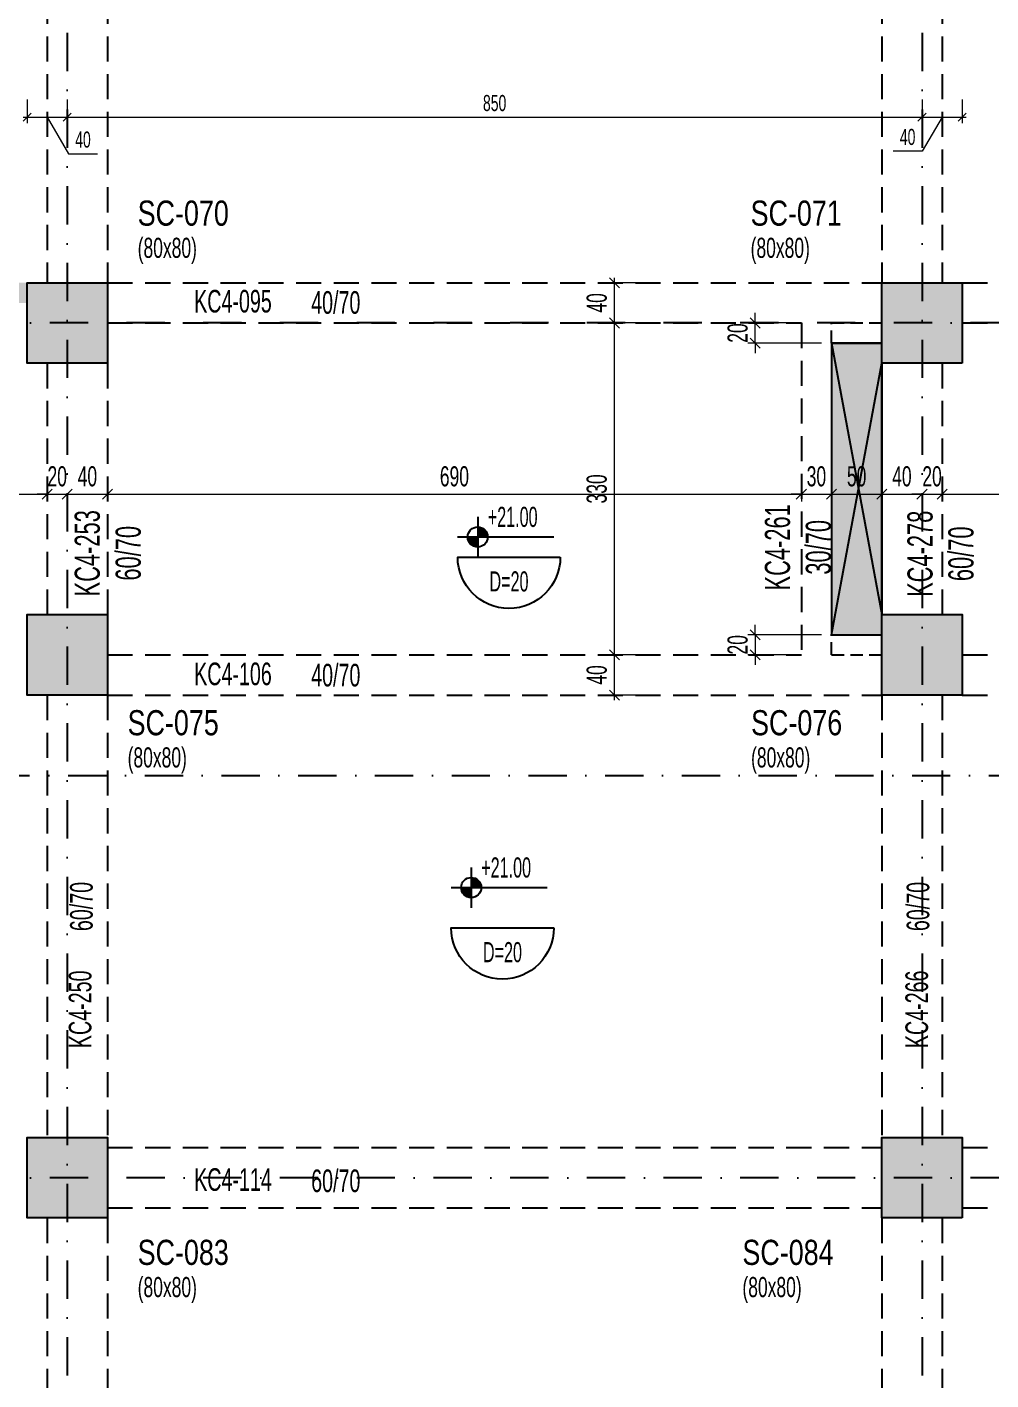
# Model space of a CAD drawing. Header units: millimetres. Extents: x -10495 to 6658, y -696 to 43288.
# Drawn here: x 2510 to 3469, y 649 to 1994 of the extents above; entities that cross this region are included whole.
import ezdxf
from ezdxf.enums import TextEntityAlignment as Align

# ---------------------------------------------------------------- set-up
doc = ezdxf.new("R2010")
doc.units = ezdxf.units.MM
doc.header["$LTSCALE"] = 100
doc.header["$PDSIZE"] = -100
doc.linetypes.add('DASHDOT', pattern=[25.4, 12.7, -6.35, 0, -6.35])
doc.linetypes.add('HIDDEN', pattern=[0.375, 0.25, -0.125])
for name, color, linetype in [('AKS_ULK', 8, 'DASHDOT'), ('BOSLUK SEMBOL_ULK', 118, 'Continuous'), ('BOSLUK_ULK', 21, 'Continuous'), ('KOLON-PERDE CEKIRDEK_ULK', 4, 'Continuous'), ('KOT_ULK', 7, 'Continuous'), ('TARAMA BOSLUK-TARIF SEFFAF YUZEYLER_ULK', 159, 'Continuous'), ('TARAMA SOLID_ULK', 251, 'Continuous')]:
    doc.layers.add(name, color=color, linetype=linetype)
for name, color, linetype, lineweight in [('DOSEME ISMI_ULK', 244, 'Continuous', 25), ('KIRIS BOYUT_ULK', 232, 'Continuous', 13), ('KIRIS CIZGI DUZ_ULK', 41, 'Continuous', 25), ('KIRIS CIZGI KESIK_ULK', 41, 'HIDDEN', 25), ('KIRIS ISIM_ULK', 221, 'Continuous', 13), ('KOLON BOYUT_ULK', 255, 'Continuous', 13), ('KOLON ISIM_ULK', 91, 'Continuous', 13), ('OLCU IC_ULK', 146, 'Continuous', 18)]:
    doc.layers.add(name, color=color, linetype=linetype, lineweight=lineweight)
doc.styles.add('ulkr-simplxtw.shx', font='ulkr-simplxtw.shx', dxfattribs={"width": 0.65})
doc.dimstyles.new('1-100-IC_ULK', dxfattribs={"dimscale": 10, "dimtxt": 2, "dimasz": 1, "dimexe": 0.75, "dimexo": 1, "dimgap": 0.75, "dimtad": 1, "dimdec": 1, "dimzin": 9, "dimdsep": 46, "dimtxsty": 'ulkr-simplxtw.shx', "dimblk": 'OBLIQUE', "dimcen": 0.1, "dimdle": 0.5, "dimclrd": 146, "dimclre": 146, "dimclrt": 2, "dimadec": 0, "dimazin": 2, "dimtfac": 1, "dimtdec": 1, "dimtix": 1, "dimtmove": 2, "dimatfit": 3, "dimldrblk": 'OBLIQUE', "dimfxl": 1, "dimtolj": 1, "dimtzin": 0, "dimlwd": -1, "dimlwe": -1, "dimarcsym": 0})

# ---------------------------------------------------------------- blocks, each defined once
blk = doc.blocks.new('*U6')
at = {"layer": 'KOT_ULK'}
h = blk.add_hatch(color=251, dxfattribs=at)
h.dxf.hatch_style = 1
h.paths.add_polyline_path([(0, 0), (-10, 0, 0.414214), (0, -10)])
h = blk.add_hatch(color=251, dxfattribs=at)
h.dxf.hatch_style = 1
h.paths.add_polyline_path([(10, 0, 0.414214), (0, 10), (0, 0)])
at = {"layer": 'KOT_ULK', "color": 12}
for p, q in [((0, 20), (0, -20)), ((-20, 0), (75.6, 0))]:
    blk.add_line(p, q, dxfattribs=at)
blk.add_circle((0, 0), 10, dxfattribs=at)
at = {"layer": 'KOT_ULK', "style": 'ulkr-simplxtw.shx', "width": 0.6}
for tag, p in [('6', (10, 145)), ('5', (10, 118)), ('4', (10, 91)), ('3', (10, 64)), ('2', (10, 37)), ('1', (10, 10))]:
    blk.add_attdef(tag, p, '', height=20, dxfattribs=at)
at = {"layer": 'KOT_ULK', "color": 242, "style": 'ulkr-simplxtw.shx', "width": 0.65}
blk.add_attdef('NOT', text='', height=20, dxfattribs=at).set_placement((14.8, -10), align=Align.TOP_LEFT)
blk = doc.blocks.new('Döşeme kalınğı_ULK')
at = {"layer": 'DOSEME ISMI_ULK', "color": 12}
blk.add_lwpolyline([(51, 0, -1), (-51, 0)], format="xyb", close=True, dxfattribs=at)
at = {"layer": 'DOSEME ISMI_ULK', "style": 'ulkr-simplxtw.shx', "width": 0.6}
blk.add_attdef('1', text='', height=20, dxfattribs=at).set_placement((0, -14.2), align=Align.TOP_CENTER)
blk = doc.blocks.new('*U11')
at = {"layer": 'KOLON BOYUT_ULK', "style": 'ulkr-simplxtw.shx', "width": 0.65}
blk.add_attdef('2', text='', height=20, dxfattribs=at).set_placement((0, -37), align=Align.TOP_LEFT)
at = {"layer": 'KOLON ISIM_ULK', "style": 'ulkr-simplxtw.shx', "width": 0.8}
blk.add_attdef('1', text='', height=25, dxfattribs=at).set_placement((0, 0), align=Align.TOP_LEFT)
blk = doc.blocks.new('_Oblique')
at = {"color": 0, "linetype": 'ByBlock', "lineweight": -2}
blk.add_line((-0.5, -0.5), (0.5, 0.5), dxfattribs=at)
blk = doc.blocks.new('*D1073')
at = {"layer": 'Defpoints', "color": 0, "transparency": 16777216}
for p in [(2530, 1557.4), (2550, 1554.9), (2550, 1529.9)]:
    blk.add_point(p, dxfattribs=at)
at = {"layer": 'OLCU IC_ULK', "color": 146, "transparency": 16777216}
for p, q in [((2530, 1529.9), (2520, 1529.9)), ((2530, 1529.9), (2550, 1529.9)), ((2550, 1529.9), (2560, 1529.9))]:
    blk.add_line(p, q, dxfattribs=at)
at = {"layer": 'OLCU IC_ULK', "color": 146, "linetype": 'Continuous', "transparency": 16777216}
for p, q in [((2530, 1529.9), (2530, 1522.4)), ((2550, 1529.9), (2550, 1522.4))]:
    blk.add_line(p, q, dxfattribs=at)
at = {"layer": 'OLCU IC_ULK', "color": 146, "transparency": 16777216, "xscale": 10, "yscale": 10, "zscale": 10}
blk.add_blockref('_Oblique', (2530, 1529.9), dxfattribs=at)
at = {"layer": 'OLCU IC_ULK', "color": 146, "transparency": 16777216, "xscale": 10, "yscale": 10, "zscale": 10, "rotation": 180}
blk.add_blockref('_Oblique', (2550, 1529.9), dxfattribs=at)
at = {"layer": 'OLCU IC_ULK', "color": 2, "transparency": 16777216, "insert": (2540, 1547.4), "char_height": 20, "attachment_point": 5, "style": 'ulkr-simplxtw.shx'}
blk.add_mtext('\\A1;20', dxfattribs=at)
blk = doc.blocks.new('*D1026')
at = {"layer": 'Defpoints', "color": 0, "transparency": 16777216}
for p in [(1740, 1554.9), (2530, 1557.4), (2530, 1529.9)]:
    blk.add_point(p, dxfattribs=at)
at = {"layer": 'OLCU IC_ULK', "color": 146, "transparency": 16777216}
blk.add_line((1735, 1529.9), (2535, 1529.9), dxfattribs=at)
at = {"layer": 'OLCU IC_ULK', "color": 146, "linetype": 'Continuous', "transparency": 16777216}
for p, q in [((1740, 1529.9), (1740, 1522.4)), ((2530, 1529.9), (2530, 1522.4))]:
    blk.add_line(p, q, dxfattribs=at)
at = {"layer": 'OLCU IC_ULK', "color": 146, "transparency": 16777216, "xscale": 10, "yscale": 10, "zscale": 10, "rotation": 180}
blk.add_blockref('_Oblique', (1740, 1529.9), dxfattribs=at)
at = {"layer": 'OLCU IC_ULK', "color": 146, "transparency": 16777216, "xscale": 10, "yscale": 10, "zscale": 10}
blk.add_blockref('_Oblique', (2530, 1529.9), dxfattribs=at)
at = {"layer": 'OLCU IC_ULK', "color": 2, "transparency": 16777216, "insert": (2135, 1547.4), "char_height": 20, "attachment_point": 5, "style": 'ulkr-simplxtw.shx'}
blk.add_mtext('\\A1;790', dxfattribs=at)
blk = doc.blocks.new('*D1028')
at = {"layer": 'Defpoints', "color": 0, "transparency": 16777216}
for p in [(2550, 1554.9), (2590, 1554.9), (2590, 1529.9)]:
    blk.add_point(p, dxfattribs=at)
at = {"layer": 'OLCU IC_ULK', "color": 146, "transparency": 16777216}
blk.add_line((2545, 1529.9), (2595, 1529.9), dxfattribs=at)
at = {"layer": 'OLCU IC_ULK', "color": 146, "linetype": 'Continuous', "transparency": 16777216}
for p, q in [((2550, 1529.9), (2550, 1522.4)), ((2590, 1529.9), (2590, 1522.4))]:
    blk.add_line(p, q, dxfattribs=at)
at = {"layer": 'OLCU IC_ULK', "color": 146, "transparency": 16777216, "xscale": 10, "yscale": 10, "zscale": 10, "rotation": 180}
blk.add_blockref('_Oblique', (2550, 1529.9), dxfattribs=at)
at = {"layer": 'OLCU IC_ULK', "color": 146, "transparency": 16777216, "xscale": 10, "yscale": 10, "zscale": 10}
blk.add_blockref('_Oblique', (2590, 1529.9), dxfattribs=at)
at = {"layer": 'OLCU IC_ULK', "color": 2, "transparency": 16777216, "insert": (2570, 1547.4), "char_height": 20, "attachment_point": 5, "style": 'ulkr-simplxtw.shx'}
blk.add_mtext('\\A1;40', dxfattribs=at)
blk = doc.blocks.new('*D1029')
at = {"layer": 'Defpoints', "color": 0, "transparency": 16777216}
for p in [(2590, 1554.9), (3280, 1554.9), (3280, 1529.9)]:
    blk.add_point(p, dxfattribs=at)
at = {"layer": 'OLCU IC_ULK', "color": 146, "transparency": 16777216}
blk.add_line((2585, 1529.9), (3285, 1529.9), dxfattribs=at)
at = {"layer": 'OLCU IC_ULK', "color": 146, "linetype": 'Continuous', "transparency": 16777216}
for p, q in [((2590, 1529.9), (2590, 1522.4)), ((3280, 1529.9), (3280, 1522.4))]:
    blk.add_line(p, q, dxfattribs=at)
at = {"layer": 'OLCU IC_ULK', "color": 146, "transparency": 16777216, "xscale": 10, "yscale": 10, "zscale": 10, "rotation": 180}
blk.add_blockref('_Oblique', (2590, 1529.9), dxfattribs=at)
at = {"layer": 'OLCU IC_ULK', "color": 146, "transparency": 16777216, "xscale": 10, "yscale": 10, "zscale": 10}
blk.add_blockref('_Oblique', (3280, 1529.9), dxfattribs=at)
at = {"layer": 'OLCU IC_ULK', "color": 2, "transparency": 16777216, "insert": (2935, 1547.4), "char_height": 20, "attachment_point": 5, "style": 'ulkr-simplxtw.shx'}
blk.add_mtext('\\A1;690', dxfattribs=at)
blk = doc.blocks.new('*D1030')
at = {"layer": 'Defpoints', "color": 0, "transparency": 16777216}
for p in [(3360, 1554.9), (3400, 1554.9), (3400, 1529.9)]:
    blk.add_point(p, dxfattribs=at)
at = {"layer": 'OLCU IC_ULK', "color": 146, "transparency": 16777216}
blk.add_line((3355, 1529.9), (3405, 1529.9), dxfattribs=at)
at = {"layer": 'OLCU IC_ULK', "color": 146, "linetype": 'Continuous', "transparency": 16777216}
for p, q in [((3360, 1529.9), (3360, 1522.4)), ((3400, 1529.9), (3400, 1522.4))]:
    blk.add_line(p, q, dxfattribs=at)
at = {"layer": 'OLCU IC_ULK', "color": 146, "transparency": 16777216, "xscale": 10, "yscale": 10, "zscale": 10, "rotation": 180}
blk.add_blockref('_Oblique', (3360, 1529.9), dxfattribs=at)
at = {"layer": 'OLCU IC_ULK', "color": 146, "transparency": 16777216, "xscale": 10, "yscale": 10, "zscale": 10}
blk.add_blockref('_Oblique', (3400, 1529.9), dxfattribs=at)
at = {"layer": 'OLCU IC_ULK', "color": 2, "transparency": 16777216, "insert": (3380, 1547.4), "char_height": 20, "attachment_point": 5, "style": 'ulkr-simplxtw.shx'}
blk.add_mtext('\\A1;40', dxfattribs=at)
blk = doc.blocks.new('*D1031')
at = {"layer": 'Defpoints', "color": 0, "transparency": 16777216}
for p in [(3400, 1554.9), (3420, 1557.4), (3420, 1529.9)]:
    blk.add_point(p, dxfattribs=at)
at = {"layer": 'OLCU IC_ULK', "color": 146, "transparency": 16777216}
for p, q in [((3400, 1529.9), (3390, 1529.9)), ((3400, 1529.9), (3420, 1529.9)), ((3420, 1529.9), (3430, 1529.9))]:
    blk.add_line(p, q, dxfattribs=at)
at = {"layer": 'OLCU IC_ULK', "color": 146, "linetype": 'Continuous', "transparency": 16777216}
for p, q in [((3400, 1529.9), (3400, 1522.4)), ((3420, 1529.9), (3420, 1522.4))]:
    blk.add_line(p, q, dxfattribs=at)
at = {"layer": 'OLCU IC_ULK', "color": 146, "transparency": 16777216, "xscale": 10, "yscale": 10, "zscale": 10}
blk.add_blockref('_Oblique', (3400, 1529.9), dxfattribs=at)
at = {"layer": 'OLCU IC_ULK', "color": 146, "transparency": 16777216, "xscale": 10, "yscale": 10, "zscale": 10, "rotation": 180}
blk.add_blockref('_Oblique', (3420, 1529.9), dxfattribs=at)
at = {"layer": 'OLCU IC_ULK', "color": 2, "transparency": 16777216, "insert": (3410, 1547.4), "char_height": 20, "attachment_point": 5, "style": 'ulkr-simplxtw.shx'}
blk.add_mtext('\\A1;20', dxfattribs=at)
blk = doc.blocks.new('*D1033')
at = {"layer": 'Defpoints', "color": 0, "transparency": 16777216}
for p in [(3420, 1557.4), (4210, 1554.9), (4210, 1529.9)]:
    blk.add_point(p, dxfattribs=at)
at = {"layer": 'OLCU IC_ULK', "color": 146, "transparency": 16777216}
blk.add_line((3415, 1529.9), (4215, 1529.9), dxfattribs=at)
at = {"layer": 'OLCU IC_ULK', "color": 146, "linetype": 'Continuous', "transparency": 16777216}
for p, q in [((3420, 1529.9), (3420, 1522.4)), ((4210, 1529.9), (4210, 1522.4))]:
    blk.add_line(p, q, dxfattribs=at)
at = {"layer": 'OLCU IC_ULK', "color": 146, "transparency": 16777216, "xscale": 10, "yscale": 10, "zscale": 10, "rotation": 180}
blk.add_blockref('_Oblique', (3420, 1529.9), dxfattribs=at)
at = {"layer": 'OLCU IC_ULK', "color": 146, "transparency": 16777216, "xscale": 10, "yscale": 10, "zscale": 10}
blk.add_blockref('_Oblique', (4210, 1529.9), dxfattribs=at)
at = {"layer": 'OLCU IC_ULK', "color": 2, "transparency": 16777216, "insert": (3815, 1547.4), "char_height": 20, "attachment_point": 5, "style": 'ulkr-simplxtw.shx'}
blk.add_mtext('\\A1;790', dxfattribs=at)
blk = doc.blocks.new('*D1048')
at = {"layer": 'Defpoints', "color": 0, "transparency": 16777216}
for p in [(3310, 1554.9), (3360, 1554.9), (3360, 1529.9)]:
    blk.add_point(p, dxfattribs=at)
at = {"layer": 'OLCU IC_ULK', "color": 146, "linetype": 'Continuous', "transparency": 16777216}
for p, q in [((3310, 1544.9), (3310, 1522.4)), ((3360, 1544.9), (3360, 1522.4))]:
    blk.add_line(p, q, dxfattribs=at)
at = {"layer": 'OLCU IC_ULK', "color": 146, "transparency": 16777216}
blk.add_line((3305, 1529.9), (3365, 1529.9), dxfattribs=at)
at = {"layer": 'OLCU IC_ULK', "color": 146, "transparency": 16777216, "xscale": 10, "yscale": 10, "zscale": 10, "rotation": 180}
blk.add_blockref('_Oblique', (3310, 1529.9), dxfattribs=at)
at = {"layer": 'OLCU IC_ULK', "color": 146, "transparency": 16777216, "xscale": 10, "yscale": 10, "zscale": 10}
blk.add_blockref('_Oblique', (3360, 1529.9), dxfattribs=at)
at = {"layer": 'OLCU IC_ULK', "color": 2, "transparency": 16777216, "insert": (3335, 1547.4), "char_height": 20, "attachment_point": 5, "style": 'ulkr-simplxtw.shx'}
blk.add_mtext('\\A1;50', dxfattribs=at)
blk = doc.blocks.new('*D1049')
at = {"layer": 'Defpoints', "color": 0, "transparency": 16777216}
for p in [(3280, 1554.9), (3310, 1554.9), (3310, 1529.9)]:
    blk.add_point(p, dxfattribs=at)
at = {"layer": 'OLCU IC_ULK', "color": 146, "linetype": 'Continuous', "transparency": 16777216}
for p, q in [((3280, 1544.9), (3280, 1522.4)), ((3310, 1544.9), (3310, 1522.4))]:
    blk.add_line(p, q, dxfattribs=at)
at = {"layer": 'OLCU IC_ULK', "color": 146, "transparency": 16777216}
for p, q in [((3280, 1529.9), (3270, 1529.9)), ((3280, 1529.9), (3310, 1529.9)), ((3310, 1529.9), (3320, 1529.9))]:
    blk.add_line(p, q, dxfattribs=at)
at = {"layer": 'OLCU IC_ULK', "color": 146, "transparency": 16777216, "xscale": 10, "yscale": 10, "zscale": 10}
blk.add_blockref('_Oblique', (3280, 1529.9), dxfattribs=at)
at = {"layer": 'OLCU IC_ULK', "color": 146, "transparency": 16777216, "xscale": 10, "yscale": 10, "zscale": 10, "rotation": 180}
blk.add_blockref('_Oblique', (3310, 1529.9), dxfattribs=at)
at = {"layer": 'OLCU IC_ULK', "color": 2, "transparency": 16777216, "insert": (3295, 1547.4), "char_height": 20, "attachment_point": 5, "style": 'ulkr-simplxtw.shx'}
blk.add_mtext('\\A1;30', dxfattribs=at)
blk = doc.blocks.new('*D1084')
at = {"layer": 'Defpoints', "color": 0, "transparency": 16777216}
for p in [(3094.1, 1370), (3135.1, 1370), (3135.1, 1330)]:
    blk.add_point(p, dxfattribs=at)
at = {"layer": 'OLCU IC_ULK', "color": 146, "transparency": 16777216}
blk.add_line((3094.1, 1325), (3094.1, 1375), dxfattribs=at)
at = {"layer": 'OLCU IC_ULK', "color": 146, "linetype": 'Continuous', "transparency": 16777216}
for p, q in [((3125.1, 1370), (3086.6, 1370)), ((3125.1, 1330), (3086.6, 1330))]:
    blk.add_line(p, q, dxfattribs=at)
at = {"layer": 'OLCU IC_ULK', "color": 146, "transparency": 16777216, "xscale": 10, "yscale": 10, "zscale": 10}
for p, rotation in [((3094.1, 1370), 90), ((3094.1, 1330), 270)]:
    blk.add_blockref('_Oblique', p, dxfattribs=dict(at, rotation=rotation))
at = {"layer": 'OLCU IC_ULK', "color": 2, "transparency": 16777216, "insert": (3076.6, 1350), "char_height": 20, "attachment_point": 5, "rotation": 90, "style": 'ulkr-simplxtw.shx'}
blk.add_mtext('\\A1;40', dxfattribs=at)
blk = doc.blocks.new('*D1085')
at = {"layer": 'Defpoints', "color": 0, "transparency": 16777216}
for p in [(3094.1, 1700), (3135.1, 1700), (3135.1, 1370)]:
    blk.add_point(p, dxfattribs=at)
at = {"layer": 'OLCU IC_ULK', "color": 146, "linetype": 'Continuous', "transparency": 16777216}
for p, q in [((3125.1, 1700), (3086.6, 1700)), ((3125.1, 1370), (3086.6, 1370))]:
    blk.add_line(p, q, dxfattribs=at)
at = {"layer": 'OLCU IC_ULK', "color": 146, "transparency": 16777216}
blk.add_line((3094.1, 1365), (3094.1, 1705), dxfattribs=at)
at = {"layer": 'OLCU IC_ULK', "color": 146, "transparency": 16777216, "xscale": 10, "yscale": 10, "zscale": 10}
for p, rotation in [((3094.1, 1700), 90), ((3094.1, 1370), 270)]:
    blk.add_blockref('_Oblique', p, dxfattribs=dict(at, rotation=rotation))
at = {"layer": 'OLCU IC_ULK', "color": 2, "transparency": 16777216, "insert": (3076.6, 1535), "char_height": 20, "attachment_point": 5, "rotation": 90, "style": 'ulkr-simplxtw.shx'}
blk.add_mtext('\\A1;330', dxfattribs=at)
blk = doc.blocks.new('*D1086')
at = {"layer": 'Defpoints', "color": 0, "transparency": 16777216}
for p in [(3094.1, 1740), (3135.1, 1740), (3135.1, 1700)]:
    blk.add_point(p, dxfattribs=at)
at = {"layer": 'OLCU IC_ULK', "color": 146, "linetype": 'Continuous', "transparency": 16777216}
for p, q in [((3125.1, 1740), (3086.6, 1740)), ((3125.1, 1700), (3086.6, 1700))]:
    blk.add_line(p, q, dxfattribs=at)
at = {"layer": 'OLCU IC_ULK', "color": 146, "transparency": 16777216}
blk.add_line((3094.1, 1695), (3094.1, 1745), dxfattribs=at)
at = {"layer": 'OLCU IC_ULK', "color": 146, "transparency": 16777216, "xscale": 10, "yscale": 10, "zscale": 10}
for p, rotation in [((3094.1, 1740), 90), ((3094.1, 1700), 270)]:
    blk.add_blockref('_Oblique', p, dxfattribs=dict(at, rotation=rotation))
at = {"layer": 'OLCU IC_ULK', "color": 2, "transparency": 16777216, "insert": (3076.6, 1720), "char_height": 20, "attachment_point": 5, "rotation": 90, "style": 'ulkr-simplxtw.shx'}
blk.add_mtext('\\A1;40', dxfattribs=at)
blk = doc.blocks.new('*D1088')
at = {"layer": 'Defpoints', "color": 0, "transparency": 16777216}
for p in [(3234.2, 1700), (3280, 1700), (3310, 1680)]:
    blk.add_point(p, dxfattribs=at)
at = {"layer": 'OLCU IC_ULK', "color": 146, "transparency": 16777216}
for p, q in [((3234.2, 1700), (3234.2, 1710)), ((3234.2, 1680), (3234.2, 1700)), ((3234.2, 1680), (3234.2, 1670))]:
    blk.add_line(p, q, dxfattribs=at)
at = {"layer": 'OLCU IC_ULK', "color": 146, "linetype": 'Continuous', "transparency": 16777216}
for p, q in [((3270, 1700), (3226.7, 1700)), ((3300, 1680), (3226.7, 1680))]:
    blk.add_line(p, q, dxfattribs=at)
at = {"layer": 'OLCU IC_ULK', "color": 146, "transparency": 16777216, "xscale": 10, "yscale": 10, "zscale": 10}
for p, rotation in [((3234.2, 1700), 270), ((3234.2, 1680), 90)]:
    blk.add_blockref('_Oblique', p, dxfattribs=dict(at, rotation=rotation))
at = {"layer": 'OLCU IC_ULK', "color": 2, "transparency": 16777216, "insert": (3216.7, 1690), "char_height": 20, "attachment_point": 5, "rotation": 90, "style": 'ulkr-simplxtw.shx'}
blk.add_mtext('\\A1;20', dxfattribs=at)
blk = doc.blocks.new('*D1089')
at = {"layer": 'Defpoints', "color": 0, "transparency": 16777216}
for p in [(3310, 1390), (3234.2, 1370), (3280, 1370)]:
    blk.add_point(p, dxfattribs=at)
at = {"layer": 'OLCU IC_ULK', "color": 146, "transparency": 16777216}
for p, q in [((3234.2, 1390), (3234.2, 1400)), ((3234.2, 1390), (3234.2, 1370)), ((3234.2, 1370), (3234.2, 1360))]:
    blk.add_line(p, q, dxfattribs=at)
at = {"layer": 'OLCU IC_ULK', "color": 146, "linetype": 'Continuous', "transparency": 16777216}
for p, q in [((3300, 1390), (3226.7, 1390)), ((3270, 1370), (3226.7, 1370))]:
    blk.add_line(p, q, dxfattribs=at)
at = {"layer": 'OLCU IC_ULK', "color": 146, "transparency": 16777216, "xscale": 10, "yscale": 10, "zscale": 10}
for p, rotation in [((3234.2, 1390), 270), ((3234.2, 1370), 90)]:
    blk.add_blockref('_Oblique', p, dxfattribs=dict(at, rotation=rotation))
at = {"layer": 'OLCU IC_ULK', "color": 2, "transparency": 16777216, "insert": (3216.7, 1380), "char_height": 20, "attachment_point": 5, "rotation": 90, "style": 'ulkr-simplxtw.shx'}
blk.add_mtext('\\A1;20', dxfattribs=at)
blk = doc.blocks.new('*D1091')
at = {"layer": 'Defpoints', "color": 0, "transparency": 16777216}
for p in [(2510, 1930.3), (2550, 1930.3), (2550, 1904.6)]:
    blk.add_point(p, dxfattribs=at)
at = {"layer": 'OLCU IC_ULK', "color": 146, "linetype": 'Continuous', "transparency": 16777216}
for p, q in [((2510, 1922.3), (2510, 1898.6)), ((2550, 1922.3), (2550, 1898.6))]:
    blk.add_line(p, q, dxfattribs=at)
at = {"layer": 'OLCU IC_ULK', "color": 146, "transparency": 16777216}
for p, q in [((2506, 1904.6), (2554, 1904.6)), ((2530, 1904.6), (2551.1, 1868.3)), ((2551.1, 1868.3), (2580, 1868.3))]:
    blk.add_line(p, q, dxfattribs=at)
at = {"layer": 'OLCU IC_ULK', "color": 146, "transparency": 16777216, "xscale": 8, "yscale": 8, "zscale": 8, "rotation": 180}
blk.add_blockref('_Oblique', (2510, 1904.6), dxfattribs=at)
at = {"layer": 'OLCU IC_ULK', "color": 146, "transparency": 16777216, "xscale": 8, "yscale": 8, "zscale": 8}
blk.add_blockref('_Oblique', (2550, 1904.6), dxfattribs=at)
at = {"layer": 'OLCU IC_ULK', "color": 2, "lineweight": -3, "transparency": 16777216, "insert": (2565.6, 1882.3), "char_height": 16, "attachment_point": 5, "style": 'ulkr-simplxtw.shx'}
blk.add_mtext('\\A1;40', dxfattribs=at)
blk = doc.blocks.new('*D1092')
at = {"layer": 'Defpoints', "color": 0, "transparency": 16777216}
for p in [(2550, 1930.3), (3400, 1930.3), (3400, 1904.6)]:
    blk.add_point(p, dxfattribs=at)
at = {"layer": 'OLCU IC_ULK', "color": 146, "linetype": 'Continuous', "transparency": 16777216}
for p, q in [((2550, 1922.3), (2550, 1898.6)), ((3400, 1922.3), (3400, 1898.6))]:
    blk.add_line(p, q, dxfattribs=at)
at = {"layer": 'OLCU IC_ULK', "color": 146, "transparency": 16777216}
blk.add_line((2546, 1904.6), (3404, 1904.6), dxfattribs=at)
at = {"layer": 'OLCU IC_ULK', "color": 146, "transparency": 16777216, "xscale": 8, "yscale": 8, "zscale": 8, "rotation": 180}
blk.add_blockref('_Oblique', (2550, 1904.6), dxfattribs=at)
at = {"layer": 'OLCU IC_ULK', "color": 146, "transparency": 16777216, "xscale": 8, "yscale": 8, "zscale": 8}
blk.add_blockref('_Oblique', (3400, 1904.6), dxfattribs=at)
at = {"layer": 'OLCU IC_ULK', "color": 2, "lineweight": -3, "transparency": 16777216, "insert": (2975, 1918.6), "char_height": 16, "attachment_point": 5, "style": 'ulkr-simplxtw.shx'}
blk.add_mtext('\\A1;850', dxfattribs=at)
blk = doc.blocks.new('*D1093')
at = {"layer": 'Defpoints', "color": 0, "transparency": 16777216}
for p in [(3400, 1930.3), (3440, 1930.3), (3440, 1904.6)]:
    blk.add_point(p, dxfattribs=at)
at = {"layer": 'OLCU IC_ULK', "color": 146, "linetype": 'Continuous', "transparency": 16777216}
for p, q in [((3400, 1922.3), (3400, 1898.6)), ((3440, 1922.3), (3440, 1898.6))]:
    blk.add_line(p, q, dxfattribs=at)
at = {"layer": 'OLCU IC_ULK', "color": 146, "transparency": 16777216}
for p, q in [((3396, 1904.6), (3444, 1904.6)), ((3420, 1904.6), (3400.1, 1870.9)), ((3400.1, 1870.9), (3371.3, 1870.9))]:
    blk.add_line(p, q, dxfattribs=at)
at = {"layer": 'OLCU IC_ULK', "color": 146, "transparency": 16777216, "xscale": 8, "yscale": 8, "zscale": 8, "rotation": 180}
blk.add_blockref('_Oblique', (3400, 1904.6), dxfattribs=at)
at = {"layer": 'OLCU IC_ULK', "color": 146, "transparency": 16777216, "xscale": 8, "yscale": 8, "zscale": 8}
blk.add_blockref('_Oblique', (3440, 1904.6), dxfattribs=at)
at = {"layer": 'OLCU IC_ULK', "color": 2, "lineweight": -3, "transparency": 16777216, "insert": (3385.7, 1884.9), "char_height": 16, "attachment_point": 5, "style": 'ulkr-simplxtw.shx'}
blk.add_mtext('\\A1;40', dxfattribs=at)
blk = doc.blocks.new('Kiriş_Sembol_ULK')
at = {"layer": 'KIRIS BOYUT_ULK', "style": 'ulkr-simplxtw.shx', "width": 0.65}
blk.add_attdef('B', text='', height=25, dxfattribs=at).set_placement((21, 0.4), align=Align.MIDDLE_LEFT)
at = {"layer": 'KIRIS ISIM_ULK', "style": 'ulkr-simplxtw.shx', "width": 0.65}
blk.add_attdef('K', text='', height=25, dxfattribs=at).set_placement((-18.2, 12.9), align=Align.TOP_RIGHT)
blk = doc.blocks.new('*U10')
at = {"layer": 'KIRIS BOYUT_ULK', "style": 'ulkr-simplxtw.shx', "width": 0.65}
blk.add_attdef('B', text='', height=25, dxfattribs=at).set_placement((10.8, -15.7), align=Align.TOP_CENTER)
at = {"layer": 'KIRIS ISIM_ULK', "style": 'ulkr-simplxtw.shx', "width": 0.65}
blk.add_attdef('K', text='', height=25, dxfattribs=at).set_placement((10.8, 25), align=Align.TOP_CENTER)

msp = doc.modelspace()

# ---------------------------------------------------------------- hatches: boundary and pattern name
at = {"layer": 'TARAMA BOSLUK-TARIF SEFFAF YUZEYLER_ULK', "lineweight": -3}
h = msp.add_hatch(color=256, dxfattribs=at)
h.dxf.hatch_style = 1
h.paths.add_polyline_path([(2510, 1740), (1740, 1740), (1740, 1720), (2510, 1720)])
at = {"layer": 'TARAMA BOSLUK-TARIF SEFFAF YUZEYLER_ULK'}
h = msp.add_hatch(color=256, dxfattribs=at)
h.dxf.hatch_style = 1
h.paths.add_polyline_path([(3440, 1410), (3440, 1330), (3360, 1330), (3360, 1390), (3310, 1390), (3310, 1680), (3360, 1680), (3360, 1740), (3440, 1740), (3440, 1660), (3360, 1660), (3360, 1410)])
at = {"layer": 'TARAMA SOLID_ULK'}
h = msp.add_hatch(color=256, dxfattribs=at)
h.dxf.hatch_style = 1
h.paths.add_polyline_path([(2590, 1740), (2590, 1660), (2510, 1660), (2510, 1740)])
h = msp.add_hatch(color=256, dxfattribs=at)
h.dxf.hatch_style = 1
h.paths.add_polyline_path([(3440, 1740), (3440, 1660), (3360, 1660), (3360, 1740)])
h = msp.add_hatch(color=256, dxfattribs=at)
h.dxf.hatch_style = 1
h.paths.add_polyline_path([(2590, 1410), (2590, 1330), (2510, 1330), (2510, 1410)])
h = msp.add_hatch(color=256, dxfattribs=at)
h.dxf.hatch_style = 1
h.paths.add_polyline_path([(3440, 1410), (3440, 1330), (3360, 1330), (3360, 1410)])
h = msp.add_hatch(color=256, dxfattribs=at)
h.dxf.hatch_style = 1
h.paths.add_polyline_path([(2510, 810), (2590, 810), (2590, 890), (2510, 890)])
h = msp.add_hatch(color=256, dxfattribs=at)
h.dxf.hatch_style = 1
h.paths.add_polyline_path([(3440, 810), (3360, 810), (3360, 890), (3440, 890)])

# ---------------------------------------------------------------- linework, layer by layer
at = {"layer": 'AKS_ULK', "ltscale": 0.03}
for points in [[(2550, 3896.1), (2550, -576.35)], [(3400, 3896.1), (3400, -576.35)], [(6538.3, 1700), (-577.53, 1700)], [(-577.53, 1250), (6538.3, 1250)], [(6538.3, 850), (-577.53, 850)]]:
    msp.add_lwpolyline(points, dxfattribs=at)
at = {"layer": 'BOSLUK SEMBOL_ULK'}
for p, q in [((3310, 1680), (3360, 1410)), ((3310, 1390), (3360, 1660))]:
    msp.add_line(p, q, dxfattribs=at)
at = {"layer": 'BOSLUK_ULK'}
for p, q in [((3310, 1680), (3360, 1680)), ((3310, 1680), (3310, 1390)), ((3360, 1660), (3360, 1410)), ((3310, 1390), (3360, 1390))]:
    msp.add_line(p, q, dxfattribs=at)
at = {"layer": 'KIRIS CIZGI DUZ_ULK'}
for p, q in [((3360, 1680), (3310, 1680)), ((3310, 1680), (3310, 1390)), ((3360, 1410), (3360, 1660)), ((3310, 1390), (3360, 1390))]:
    msp.add_line(p, q, dxfattribs=at)
at = {"layer": 'KIRIS CIZGI KESIK_ULK'}
for p, q in [((2530, 2510), (2530, 1740)), ((2590, 2510), (2590, 1740)), ((3360, 2510), (3360, 1740)), ((3420, 2510), (3420, 1740)), ((2590, 1740), (3360, 1740)), ((3440, 1740), (4210, 1740)), ((2590, 1700), (3280, 1700)), ((3280, 1700), (3280, 1370)), ((3440, 1700), (4210, 1700)), ((2530, 1660), (2530, 1410)), ((2590, 1660), (2590, 1410)), ((3420, 1660), (3420, 1410)), ((2590, 1370), (3280, 1370)), ((3440, 1370), (4210, 1370)), ((2530, 1330), (2530, 890)), ((2590, 1330), (3360, 1330)), ((2590, 1330), (2590, 890)), ((3360, 1330), (3360, 890)), ((3420, 1330), (3420, 890)), ((3440, 1330), (4210, 1330)), ((2590, 880), (3360, 880)), ((3440, 880), (4210, 880)), ((2530, 810), (2530, 40)), ((2590, 820), (3360, 820)), ((2590, 810), (2590, 40)), ((3360, 810), (3360, 40)), ((3420, 810), (3420, 40)), ((3440, 820), (4210, 820))]:
    msp.add_line(p, q, dxfattribs=at)
at = {"layer": 'KIRIS CIZGI KESIK_ULK', "ltscale": 0.5}
for p, q in [((3310, 1680), (3310, 1700)), ((3310, 1700), (3360, 1700)), ((3310, 1370), (3310, 1390)), ((3310, 1370), (3360, 1370))]:
    msp.add_line(p, q, dxfattribs=at)
at = {"layer": 'KOLON-PERDE CEKIRDEK_ULK'}
for points in [[(2590, 1660), (2510, 1660), (2510, 1740), (2590, 1740)], [(3440, 1660), (3360, 1660), (3360, 1740), (3440, 1740)], [(2590, 1330), (2510, 1330), (2510, 1410), (2590, 1410)], [(3440, 1330), (3360, 1330), (3360, 1410), (3440, 1410)], [(2590, 810), (2510, 810), (2510, 890), (2590, 890)], [(3440, 810), (3360, 810), (3360, 890), (3440, 890)]]:
    msp.add_lwpolyline(points, close=True, dxfattribs=at)

# ---------------------------------------------------------------- block references
at = {"layer": 'DOSEME ISMI_ULK'}
for p in [(2989.28, 1467.2), (2982.77, 1098.56)]:
    msp.add_blockref('Döşeme kalınğı_ULK', p, dxfattribs=at).add_auto_attribs({'1': 'D=20'})
at = {"layer": 'KIRIS ISIM_ULK'}
ref = msp.add_blockref('Kiriş_Sembol_ULK', (2771.53, 1719.97), dxfattribs=at)
ref.add_attrib('B', '40/70', dxfattribs={"layer": 'KIRIS BOYUT_ULK', "height": 22.5, "style": 'ulkr-simplxtw.shx', "width": 0.65}).set_placement((2792.54, 1720.42), align=Align.MIDDLE_LEFT)
ref.add_attrib('K', 'KC4-095', dxfattribs={"height": 22.5, "style": 'ulkr-simplxtw.shx', "width": 0.65}).set_placement((2753.37, 1732.92), align=Align.TOP_RIGHT)
at = {"layer": 'KIRIS ISIM_ULK', "rotation": 90}
for p, values in [((2582.36, 1460.21), {'K': 'KC4-253', 'B': '60/70'}), ((3268.73, 1466.13), {'K': 'KC4-261', 'B': '30/70'}), ((3410.51, 1459.68), {'K': 'KC4-278', 'B': '60/70'})]:
    msp.add_blockref('*U10', p, dxfattribs=at).add_auto_attribs(values)
at = {"layer": 'KIRIS ISIM_ULK'}
ref = msp.add_blockref('Kiriş_Sembol_ULK', (2771.53, 1349.38), dxfattribs=at)
ref.add_attrib('B', '40/70', dxfattribs={"layer": 'KIRIS BOYUT_ULK', "height": 22.5, "style": 'ulkr-simplxtw.shx', "width": 0.65}).set_placement((2792.54, 1349.82), align=Align.MIDDLE_LEFT)
ref.add_attrib('K', 'KC4-106', dxfattribs={"height": 22.5, "style": 'ulkr-simplxtw.shx', "width": 0.65}).set_placement((2753.37, 1362.32), align=Align.TOP_RIGHT)
ref = msp.add_blockref('Kiriş_Sembol_ULK', (2564.44, 1074.26), dxfattribs=dict(at, rotation=90))
ref.add_attrib('B', '60/70', dxfattribs={"layer": 'KIRIS BOYUT_ULK', "height": 22.5, "rotation": 90, "style": 'ulkr-simplxtw.shx', "width": 0.65}).set_placement((2564, 1095.27), align=Align.MIDDLE_LEFT)
ref.add_attrib('K', 'KC4-250', dxfattribs={"height": 22.5, "rotation": 90, "style": 'ulkr-simplxtw.shx', "width": 0.65}).set_placement((2551.5, 1056.11), align=Align.TOP_RIGHT)
ref = msp.add_blockref('Kiriş_Sembol_ULK', (3396.44, 1074.26), dxfattribs=dict(at, rotation=90))
ref.add_attrib('B', '60/70', dxfattribs={"layer": 'KIRIS BOYUT_ULK', "height": 22.5, "rotation": 90, "style": 'ulkr-simplxtw.shx', "width": 0.65}).set_placement((3396, 1095.27), align=Align.MIDDLE_LEFT)
ref.add_attrib('K', 'KC4-266', dxfattribs={"height": 22.5, "rotation": 90, "style": 'ulkr-simplxtw.shx', "width": 0.65}).set_placement((3383.5, 1056.11), align=Align.TOP_RIGHT)
ref = msp.add_blockref('Kiriş_Sembol_ULK', (2771.53, 846.56), dxfattribs=at)
ref.add_attrib('B', '60/70', dxfattribs={"layer": 'KIRIS BOYUT_ULK', "height": 22.5, "style": 'ulkr-simplxtw.shx', "width": 0.65}).set_placement((2792.54, 847), align=Align.MIDDLE_LEFT)
ref.add_attrib('K', 'KC4-114', dxfattribs={"height": 22.5, "style": 'ulkr-simplxtw.shx', "width": 0.65}).set_placement((2753.37, 859.5), align=Align.TOP_RIGHT)
at = {"layer": 'KOLON ISIM_ULK'}
for p, values in [((2620, 1821.75), {'1': 'SC-070', '2': '(80x80)'}), ((3229.56, 1821.75), {'1': 'SC-071', '2': '(80x80)'}), ((2610, 1315), {'1': 'SC-075', '2': '(80x80)'}), ((3230, 1315), {'1': 'SC-076', '2': '(80x80)'}), ((2620, 788.33), {'1': 'SC-083', '2': '(80x80)'}), ((3221.4, 788.33), {'1': 'SC-084', '2': '(80x80)'})]:
    msp.add_blockref('*U11', p, dxfattribs=at).add_auto_attribs(values)
at = {"layer": 'KOT_ULK'}
ref = msp.add_blockref('*U6', (2958.18, 1487.2), dxfattribs=at)
ref.add_attrib('1', '+21.00', (2968.18, 1497.2), dxfattribs={"height": 20, "style": 'ulkr-simplxtw.shx', "width": 0.6})
ref = msp.add_blockref('*U6', (2951.68, 1138.56), dxfattribs=at)
ref.add_attrib('1', '+21.00', (2961.68, 1148.56), dxfattribs={"height": 20, "style": 'ulkr-simplxtw.shx', "width": 0.6})

# ---------------------------------------------------------------- dimensions: what is measured, and where the dimension line sits
at = {"layer": 'OLCU IC_ULK', "lineweight": -3}
for base, p1, p2, picture, middle in [((2550, 1904.62), (2510, 1930.31), (2550, 1930.31), '*D1091', (2557.14, 1868.31)), ((3440, 1904.62), (3400, 1930.31), (3440, 1930.31), '*D1093', (3394.11, 1870.89))]:
    dim = msp.add_linear_dim(base=base, p1=p1, p2=p2, dimstyle='1-100-IC_ULK', override={"dimscale": 8, "dimtmove": 1, "dimfxl": 0}, dxfattribs=at)
    dim.commit()
    dim.dimension.update_dxf_attribs({"geometry": picture, "text_midpoint": middle, "dimtype": 160})
dim = msp.add_linear_dim(base=(3400, 1904.62), p1=(2550, 1930.31), p2=(3400, 1930.31), dimstyle='1-100-IC_ULK', override={"dimscale": 8, "dimfxl": 0}, dxfattribs=at)
dim.commit()
dim.dimension.update_dxf_attribs({"geometry": '*D1092', "text_midpoint": (2975, 1918.62)})
at = {"layer": 'OLCU IC_ULK'}
for base, p1, p2, picture, middle in [((3094.09, 1740), (3135.11, 1700), (3135.11, 1740), '*D1086', (3076.59, 1720)), ((3234.2, 1700), (3310, 1680), (3280, 1700), '*D1088', (3216.7, 1690)), ((3094.09, 1700), (3135.11, 1370), (3135.11, 1700), '*D1085', (3076.59, 1535)), ((3234.2, 1370), (3310, 1390), (3280, 1370), '*D1089', (3216.7, 1380)), ((3094.09, 1370), (3135.11, 1330), (3135.11, 1370), '*D1084', (3076.59, 1350))]:
    dim = msp.add_linear_dim(base=base, p1=p1, p2=p2, angle=90, dimstyle='1-100-IC_ULK', override={"dimfxl": 0}, dxfattribs=at)
    dim.commit()
    dim.dimension.update_dxf_attribs({"geometry": picture, "text_midpoint": middle})
for base, p1, p2, picture, middle in [((2530, 1529.9), (1740, 1554.9), (2530, 1557.4), '*D1026', (2135, 1547.4)), ((2550, 1529.9), (2530, 1557.4), (2550, 1554.9), '*D1073', (2540, 1547.4)), ((2590, 1529.9), (2550, 1554.9), (2590, 1554.9), '*D1028', (2570, 1547.4)), ((3280, 1529.9), (2590, 1554.9), (3280, 1554.9), '*D1029', (2935, 1547.4)), ((3400, 1529.9), (3360, 1554.9), (3400, 1554.9), '*D1030', (3380, 1547.4)), ((3420, 1529.9), (3400, 1554.9), (3420, 1557.4), '*D1031', (3410, 1547.4)), ((4210, 1529.9), (3420, 1557.4), (4210, 1554.9), '*D1033', (3815, 1547.4))]:
    dim = msp.add_linear_dim(base=base, p1=p1, p2=p2, dimstyle='1-100-IC_ULK', override={"dimfxl": 0, "dimfxlon": 1}, dxfattribs=at)
    dim.commit()
    dim.dimension.update_dxf_attribs({"geometry": picture, "text_midpoint": middle})
for base, p1, p2, picture, middle in [((3310, 1529.9), (3280, 1554.9), (3310, 1554.9), '*D1049', (3295, 1547.4)), ((3360, 1529.9), (3310, 1554.9), (3360, 1554.9), '*D1048', (3335, 1547.4))]:
    dim = msp.add_linear_dim(base=base, p1=p1, p2=p2, dimstyle='1-100-IC_ULK', dxfattribs=at)
    dim.commit()
    dim.dimension.update_dxf_attribs({"geometry": picture, "text_midpoint": middle})

doc.saveas('drawing.dxf')
